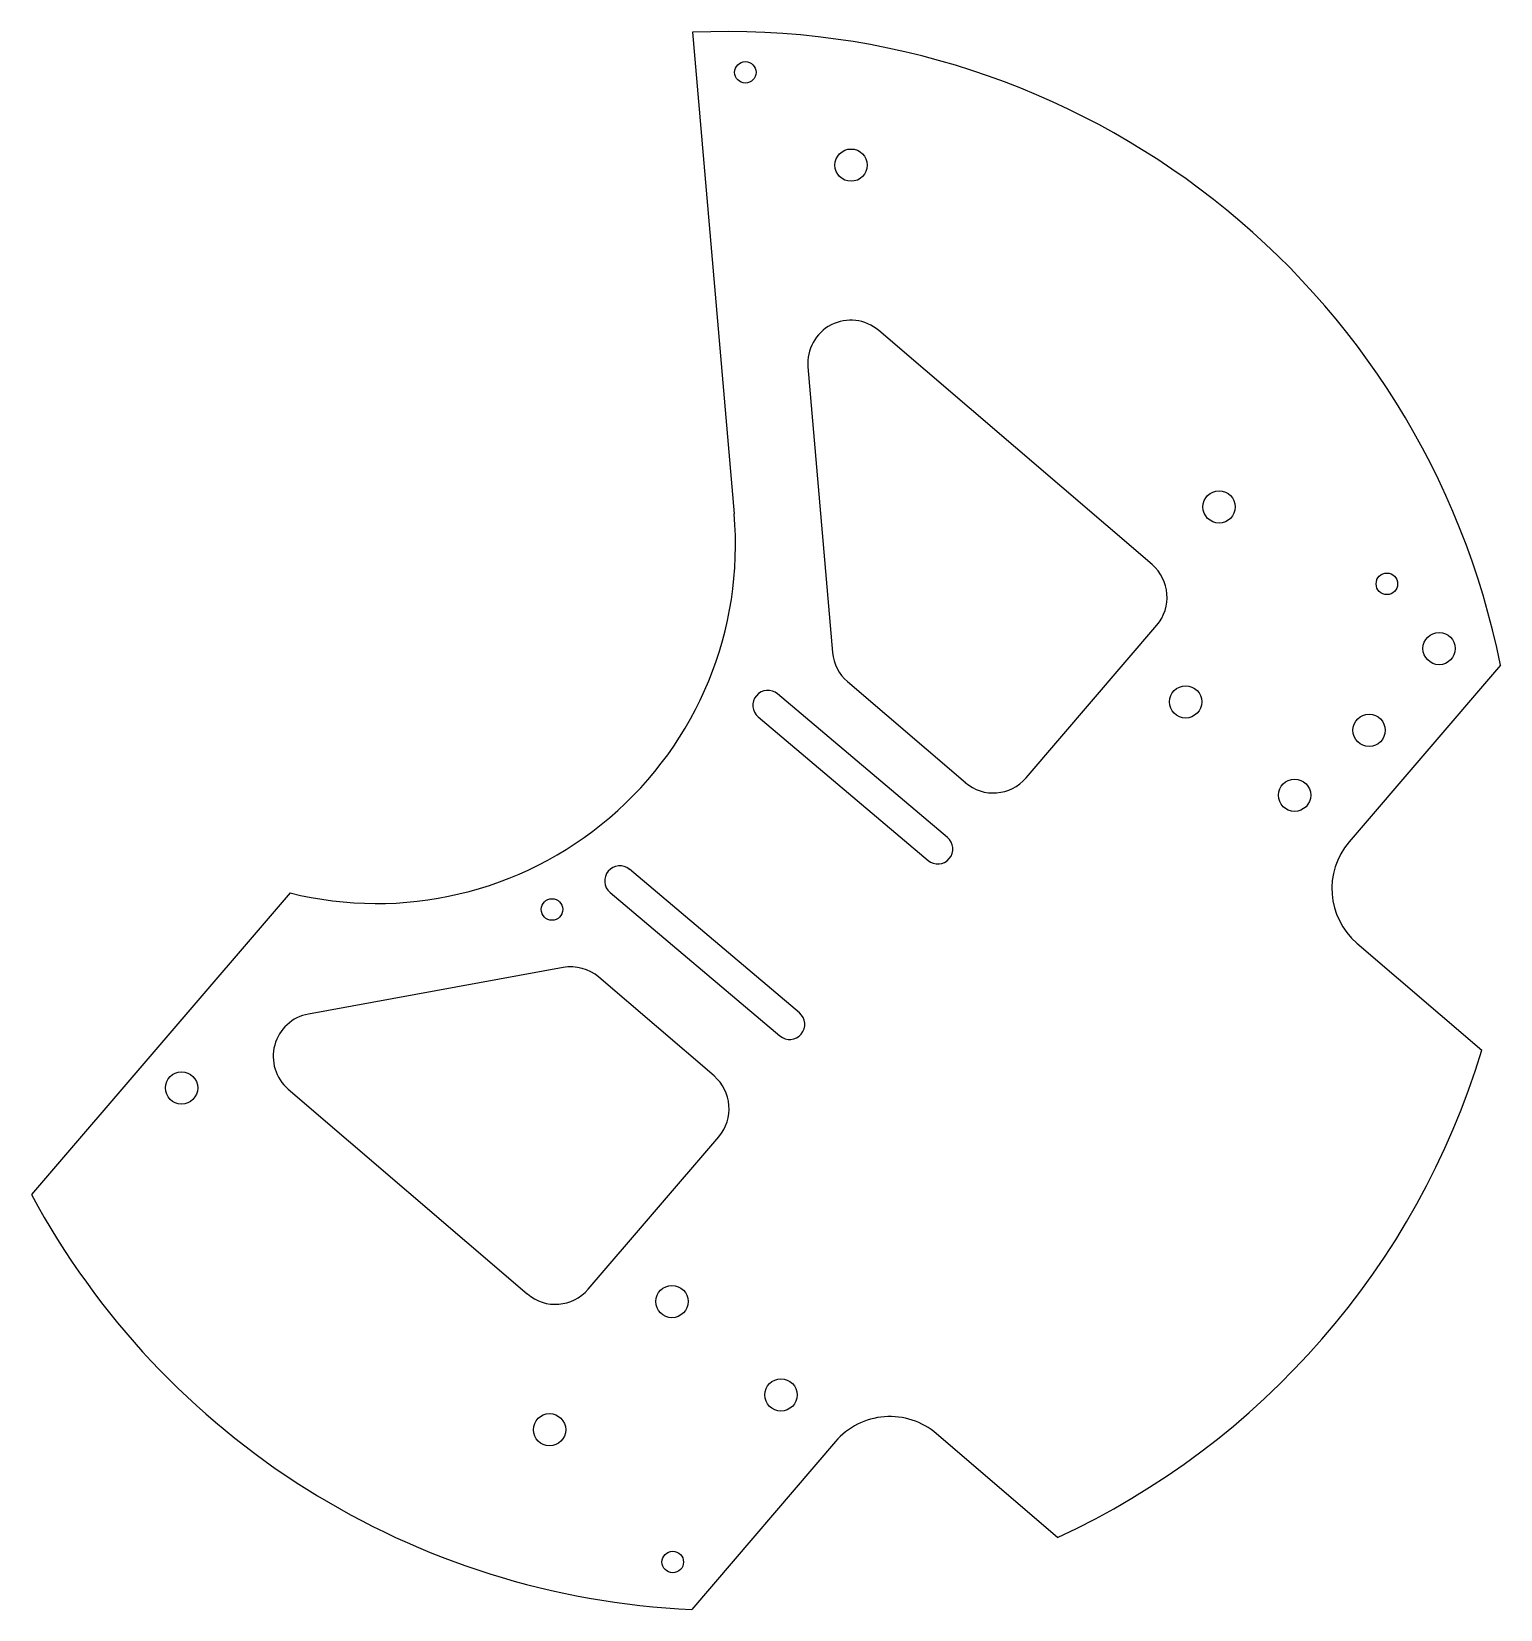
# Paper-space layout 'Sheet1' of a CAD drawing. Header units: millimetres. Extents: x 29 to 233, y 178 to 397.
import ezdxf

# ---------------------------------------------------------------- set-up
doc = ezdxf.new("R2010")
doc.units = ezdxf.units.MM

psp = doc.layouts.new('Sheet1')

# ---------------------------------------------------------------- linework, layer by layer
at = {"color": 7, "linetype": 'Continuous', "lineweight": 25}
for p, q in [((120.8, 397.39), (126.59, 330.28)), ((184.83, 323.21), (146.75, 355.84)), ((136.87, 350.77), (140.3, 310.95)), ((167.27, 293.49), (185.48, 314.75)), ((233.39, 309.19), (212.29, 284.56)), ((142.38, 306.91), (158.81, 292.84)), ((156.33, 285.2), (132.64, 305.2)), ((129.93, 301.99), (153.62, 281.99)), ((135.68, 260.75), (112, 280.75)), ((64.69, 277.46), (28.66, 235.41)), ((109.29, 277.54), (132.97, 257.54)), ((213.38, 270.46), (230.8, 255.54)), ((102.75, 267.05), (67.27, 260.58)), ((123.79, 251.95), (107.73, 265.71)), ((64.44, 250.12), (97.76, 221.57)), ((106.22, 222.23), (124.44, 243.49)), ((140.7, 200.99), (120.67, 177.61)), ((171.67, 187.63), (154.8, 202.08))]:
    psp.add_line(p, q, dxfattribs=at)
for centre, radius in [((128.15, 391.81), 1.5), ((142.88, 378.88), 2.25), ((194.17, 331.25), 2.25), ((217.56, 320.53), 1.5), ((224.84, 311.51), 2.25), ((189.51, 304.08), 2.25), ((215.08, 300.12), 2.25), ((204.7, 291.07), 2.25), ((101.2, 275.15), 1.5), ((49.57, 250.28), 2.25), ((117.92, 220.51), 2.25), ((133.11, 207.5), 2.25), ((100.86, 202.65), 2.25), ((118.03, 184.21), 1.5)]:
    psp.add_circle(centre, radius, dxfattribs=at)
for centre, radius, start, end in [((125.55, 287.5), 110, 11.374, 92.4752), ((142.84, 351.28), 6, 49.4162, 184.9323), ((76.78, 325.98), 50, 256.0071, 4.9323), ((180.93, 318.66), 6, 319.4162, 49.4162), ((146.28, 311.47), 6, 184.9323, 229.4162), ((131.29, 303.59), 2.1, 49.8244, 229.8244), ((162.71, 297.39), 6, 229.4162, 319.4162), ((154.97, 283.59), 2.1, 229.8244, 49.8244), ((219.89, 278.06), 10, 139.4162, 229.4162), ((110.64, 279.14), 2.1, 49.8244, 229.8244), ((103.83, 261.15), 6, 49.4162, 100.3399), ((68.34, 254.68), 6, 100.3399, 229.4162), ((134.33, 259.14), 2.1, 229.8244, 49.8244), ((125.55, 287.5), 110, 294.7895, 343.1113), ((119.88, 247.39), 6, 319.4162, 49.4162), ((125.55, 287.5), 110, 208.2641, 267.4585), ((101.67, 226.13), 6, 229.4162, 319.4162), ((148.3, 194.49), 10, 49.4162, 139.4162)]:
    psp.add_arc(centre, radius, start, end, dxfattribs=at)

doc.saveas('drawing.dxf')
